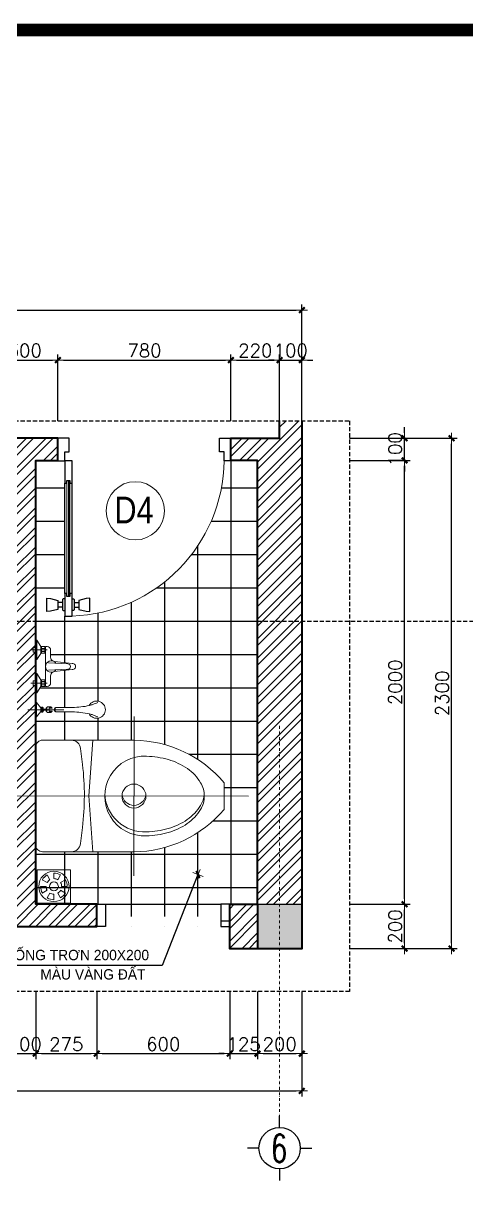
# Model space of a CAD drawing. Header units: millimetres. Extents: x 615730 to 2792744, y 139412 to 597571.
# Drawn here: x 854451 to 862442, y 228594 to 249842 of the extents above; entities that cross this region are included whole.
import ezdxf
from ezdxf.enums import TextEntityAlignment as Align

# ---------------------------------------------------------------- set-up
doc = ezdxf.new("R2010")
doc.units = ezdxf.units.MM
doc.header["$MEASUREMENT"] = 0
doc.header["$PDMODE"] = 34
doc.linetypes.add('DASHDOT', pattern=[1, 0.5, -0.25, 0, -0.25])
doc.linetypes.add('HIDDEN', pattern=[0.375, 0.25, -0.125])
doc.layers.get('0').update_dxf_attribs({"lineweight": 5})
for name, color, linetype, lineweight in [('1', 1, 'Continuous', 40), ('1L', 1, 'Continuous', 9), ('AN_0.20', 2, 'Continuous', 20), ('AN_CUA', 51, 'Continuous', 15), ('CHITIET', 144, 'Continuous', 5), ('NETNGOAITUONG', 1, 'Continuous', 40), ('TIM TRUC', 149, 'DASHDOT', 9), ('TUONG', 6, 'Continuous', 35), ('VATDUNG', 33, 'Continuous', 13), ('VLIEU', 250, 'Continuous', 9)]:
    doc.layers.add(name, color=color, linetype=linetype, lineweight=lineweight)
for name, color, linetype in [('AN_TEXT', 254, 'Continuous'), ('CUA', 132, 'Continuous'), ('DUT', 250, 'HIDDEN'), ('H', 252, 'Continuous'), ('HACH', 250, 'Continuous'), ('NET MANH', 252, 'Continuous'), ('NETCAT', 4, 'Continuous'), ('TEXT', 2, 'Continuous'), ('THBI-VS', 1, 'Continuous')]:
    doc.layers.add(name, color=color, linetype=linetype)
doc.styles.add('CHUHOA', font='')
doc.styles.add('romans', font='romans.shx', dxfattribs={"height": 240})
doc.styles.get('CHUHOA').set_extended_font_data('.VnAvantH')
doc.dimstyles.new('1-50', dxfattribs={"dimtxt": 200, "dimasz": 100, "dimexe": 100, "dimexo": 0, "dimgap": 50, "dimtad": 1, "dimdec": 0, "dimlfac": 0.25, "dimzin": 0, "dimdsep": 46, "dimtxsty": 'romans', "dimblk": ']', "dimcen": 0, "dimdle": 100, "dimclrd": 148, "dimclre": 148, "dimclrt": 2, "dimadec": 0, "dimazin": 0, "dimtfac": 1.111111, "dimtdec": 0, "dimtix": 1, "dimtmove": 2, "dimatfit": 3, "dimldrblk": ']', "dimfxl": 200, "dimtolj": 1, "dimtzin": 0, "dimarcsym": 0})
doc.dimstyles.new('100', dxfattribs={"dimtxt": 200, "dimasz": 100, "dimexe": 100, "dimexo": 0, "dimgap": 50, "dimtad": 1, "dimdec": 0, "dimdsep": 46, "dimtxsty": 'romans', "dimblk": ']', "dimcen": 50, "dimdle": 100, "dimclrd": 148, "dimclre": 148, "dimclrt": 2, "dimadec": 0, "dimazin": 0, "dimtfac": 0.4, "dimtdec": 0, "dimtix": 1, "dimtmove": 2, "dimatfit": 3, "dimldrblk": ']', "dimfxl": 150, "dimtvp": 0.004, "dimtolj": 1, "dimarcsym": 0})
pattern_1 = [(45, (-1879227.68, -928078.7), (-176.776695, 176.776695), []), (45, (-1879227.68, -927953.7), (-176.776695, 176.776695), [])]

# ---------------------------------------------------------------- blocks, each defined once
blk = doc.blocks.new('A$C15981CF1')
at = {"color": 8, "linetype": 'Continuous'}
for p, q in [((81, 101.2), (81, 598.8)), ((97.5, 611.2), (97.5, 88.8)), ((114.1, 101.2), (114.1, 598.7)), ((70.9, 60.7), (50.6, 60.7)), ((124.2, 60.7), (144.5, 60.7)), ((70.9, 40.5), (50.6, 40.5)), ((124.2, 40.5), (144.5, 40.5))]:
    blk.add_line(p, q, dxfattribs=at)
for points in [[(101.2, 740.5), (101.2, 801.3), (50.6, 801.3), (50.6, 700), (81, 700), (81, 740.5)], [(780, 740.5), (780, 801.3), (830.6, 801.3), (830.6, 700), (800.3, 700), (800.3, 740.5)], [(81, 598.8), (90.9, 598.8), (90.9, 611.2), (104.2, 611.2), (104.2, 598.7), (114.1, 598.7), (114.1, 700), (81, 700)], [(50.6, 30.4), (17.6, 21.8), (0, 20.2), (0, 81), (17.6, 79.4), (50.6, 70.9)], [(90.9, 88.8), (90.9, 101.2), (81, 101.2), (81, 0), (114.1, 0), (114.1, 101.3), (104.2, 101.3), (104.2, 88.8)], [(144.5, 30.4), (177.5, 21.8), (195.1, 20.2), (195.1, 81), (177.5, 79.4), (144.5, 70.9)]]:
    blk.add_lwpolyline(points, close=True, dxfattribs=at)
for points in [[(81, 78), (75.9, 78, 0.414214), (70.9, 72.9), (70.9, 29.7, 0.414214), (75.9, 24.6), (81, 24.6)], [(114.1, 78), (119.2, 78, -0.414214), (124.2, 72.9), (124.2, 29.7, -0.414214), (119.2, 24.6), (114.1, 24.6)]]:
    blk.add_lwpolyline(points, format="xyb", dxfattribs=at)
at = {"layer": '1L', "color": 8, "linetype": 'Continuous'}
for p, q in [((90.9, 611.2), (90.9, 88.8)), ((104.2, 611.2), (104.2, 88.8))]:
    blk.add_line(p, q, dxfattribs=at)
at = {"layer": '1L', "color": 8}
blk.add_arc((89.9, 710.1), 710.4, 271.9486, 359.1894, dxfattribs=at)
blk = doc.blocks.new('A$C1697067F')
at = {"layer": 'NETCAT', "color": 8, "linetype": 'Continuous'}
blk.add_blockref('A$C15981CF1', (0, 0), dxfattribs=at)
blk = doc.blocks.new('GA')
at = {"layer": 'VATDUNG', "ltscale": 3}
for p, q in [((0, 35.1), (0, 60)), ((-35.1, 0), (-60, 0)), ((-30.4, 17.5), (-52, 30)), ((-17.5, 30.4), (-30, 52)), ((17.5, 30.4), (30, 52)), ((30.4, 17.5), (52, 30)), ((-30.4, -17.5), (-52, -30)), ((-17.5, -30.4), (-30, -52)), ((0, -35.1), (0, -60)), ((17.5, -30.4), (30, -52)), ((30.4, -17.5), (52, -30)), ((35.1, 0), (60, 0))]:
    blk.add_line(p, q, dxfattribs=at)
blk.add_lwpolyline([(-75, -75), (75, -75), (75, 75), (-75, 75)], close=True, dxfattribs=at)
for radius in [68.4, 20.2]:
    blk.add_circle((0, 0), radius, dxfattribs=at)
for radius, start, end in [(60, 60, 90), (60, 180, 210), (60, 120, 150), (35.1, 180, 210), (35.1, 120, 150), (35.1, 60, 90), (35.1, 0, 30), (60, 0, 30), (60, 240, 270), (35.1, 240, 270), (35.1, 300, 330), (60, 300, 330)]:
    blk.add_arc((0, 0), radius, start, end, dxfattribs=at)
blk = doc.blocks.new('vtt2')
at = {"layer": 'VATDUNG'}
for p, q in [((-10.1, 0), (10.1, 0)), ((10.1, 0), (10.1, -10.1)), ((139.9, 0), (139.9, -10.1)), ((160.1, 0), (139.9, 0)), ((-43.6, -15.6), (-43.6, -11)), ((-43.6, -11), (43.6, -11)), ((-15.7, -33.5), (-43.6, -15.6)), ((-43.6, -15.6), (43.6, -15.6)), ((0, -33.5), (-15.7, -33.5)), ((-14.8, -50.8), (-14.8, -38.7)), ((-13, -36.7), (-13.6, -33.5)), ((-12.8, -36.7), (-9.6, -36.7)), ((10.1, -10.1), (-10.1, -10.1)), ((-9.1, -55.9), (-9.1, -52.7)), ((-6.9, -52.1), (-6.9, -37.3)), ((-4.3, -36.7), (4.3, -36.7)), ((4.3, -52.8), (-4.3, -52.8)), ((0, -33.5), (15.7, -33.5)), ((6.9, -52.1), (6.9, -37.3)), ((9.1, -55.9), (9.1, -52.7)), ((9.6, -36.7), (12.8, -36.7)), ((12.8, -52.8), (9.6, -52.8)), ((13, -36.7), (13.6, -33.5)), ((14.8, -38.7), (14.8, -50.8)), ((15.7, -33.5), (43.6, -15.6)), ((43.6, -15.6), (43.6, -11)), ((106.4, -15.6), (106.4, -11)), ((193.6, -11), (106.4, -11)), ((134.3, -33.5), (106.4, -15.6)), ((193.6, -15.6), (106.4, -15.6)), ((150, -33.5), (134.3, -33.5)), ((135.2, -38.7), (135.2, -50.8)), ((137, -36.7), (136.4, -33.5)), ((140.4, -36.7), (137.2, -36.7)), ((137.2, -52.8), (140.4, -52.8)), ((139.9, -10.1), (160.1, -10.1)), ((140.9, -55.9), (140.9, -52.7)), ((143.1, -52.1), (143.1, -37.3)), ((154.3, -36.7), (145.7, -36.7)), ((145.7, -52.8), (154.3, -52.8)), ((150, -33.5), (165.7, -33.5)), ((156.9, -52.1), (156.9, -37.3)), ((159.1, -55.9), (159.1, -52.7)), ((162.8, -36.7), (159.6, -36.7)), ((163, -36.7), (163.6, -33.5)), ((164.8, -50.8), (164.8, -38.7)), ((165.7, -33.5), (193.6, -15.6)), ((193.6, -15.6), (193.6, -11)), ((237.1, -15.3), (237.1, -11)), ((301.9, -11), (237.1, -11)), ((260.9, -34.8), (237.1, -15.3)), ((301.9, -15.3), (237.1, -15.3)), ((280.5, -36.6), (258.5, -36.6)), ((258.5, -43.3), (258.5, -36.6)), ((258.5, -43.3), (280.5, -43.3)), ((260.9, -34.8), (269.5, -34.8)), ((260.9, -45.1), (269.5, -45.1)), ((265.7, -59.9), (267.2, -47.3)), ((278.1, -34.8), (269.5, -34.8)), ((278.1, -45.1), (269.5, -45.1)), ((273.3, -59.9), (271.8, -47.3)), ((278.1, -34.8), (301.9, -15.3)), ((280.5, -43.3), (280.5, -36.6)), ((301.9, -15.3), (301.9, -11)), ((57.9, -68.1), (62.6, -155.9)), ((92.1, -68.1), (87.4, -155.9)), ((257, -65), (257, -78.4)), ((282, -65), (282, -78.4))]:
    blk.add_line(p, q, dxfattribs=at)
at = {"layer": 'VATDUNG', "linetype": 'Continuous'}
for p, q in [((0, 10.9), (0, -62.4)), ((150, 10.9), (150, -62.4)), ((269.5, -138.3), (269.5, 24)), ((259.5, -43.3), (259.5, -36.6)), ((260.5, -43.3), (260.5, -36.6)), ((261.5, -43.3), (261.5, -36.6)), ((262.5, -43.3), (262.5, -36.6)), ((263.5, -43.3), (263.5, -36.6)), ((264.5, -43.3), (264.5, -36.6)), ((265.5, -43.3), (265.5, -36.6)), ((266.5, -43.3), (266.5, -36.6)), ((267.5, -43.3), (267.5, -36.6)), ((268.5, -43.3), (268.5, -36.6)), ((269.5, -43.3), (269.5, -36.6)), ((270.5, -43.3), (270.5, -36.6)), ((271.5, -43.3), (271.5, -36.6)), ((272.5, -43.3), (272.5, -36.6)), ((273.5, -43.3), (273.5, -36.6)), ((274.5, -43.3), (274.5, -36.6)), ((275.5, -43.3), (275.5, -36.6)), ((276.5, -43.3), (276.5, -36.6)), ((277.5, -43.3), (277.5, -36.6)), ((278.5, -43.3), (278.5, -36.6)), ((279.5, -43.3), (279.5, -36.6)), ((262.9, -85.1), (262.9, -73.3)), ((276.1, -85.1), (276.1, -73.3))]:
    blk.add_line(p, q, dxfattribs=at)
at = {"layer": 'VATDUNG'}
for points in [[(-10.1, -10.1), (-10.1, 0)], [(160.1, -10.1), (160.1, 0)]]:
    blk.add_lwpolyline(points, dxfattribs=at)
for points in [[(-9.6, -52.8), (-12.8, -52.8, -0.414214), (-14.8, -50.8)], [(159.6, -52.8), (162.8, -52.8, 0.414214), (164.8, -50.8)], [(52.9, -94.7, -0.076151), (50, -87.5, 0.253452), (33.2, -78.4), (1.3, -78.4, -0.414214), (-14.7, -62.4), (-14.7, -55.9), (164.7, -55.9), (164.7, -62.4, -0.414214), (148.7, -78.4), (116.8, -78.4, 0.253452), (100, -87.5, -0.076151), (97.1, -94.7)], [(53.1, -96.3), (61.4, -174.7, 1.184895), (88.6, -174.7), (97, -94.9)], [(261.6, -99.8, 0.24616), (259.5, -102.6), (259.5, -176.9, -0.04738), (251, -252.2, 3.957386), (288, -252.2, -0.04738), (279.5, -176.9), (279.5, -102.6, 0.182299), (278.2, -100.3, 0.036518), (277.4, -96.9, 0.144549), (261.6, -96.9, 0.036518), (260.8, -100.3)], [(266, -57.5, 0.018576), (264.5, -57.8, 0.076901), (260.7, -59.4, 0.107156), (257.9, -62.2, 0.146395), (257, -65, 0.146395)], [(269.5, -70.5, 0.063925), (264.5, -71.2, 0.076901), (260.7, -72.8, 0.107156), (257.9, -75.6, 0.146395), (257, -78.4, 0.146395), (257.9, -81.2, 0.107156), (260.7, -83.9, 0.045668), (262.9, -85.1, 0.063925)], [(276.1, -85.1, 0.045668), (278.3, -83.9, 0.107156), (281.1, -81.2, 0.146395), (282, -78.4, 0.146395), (281.1, -75.6, 0.107156), (278.3, -72.8, 0.076901), (274.5, -71.2, 0.063925), (269.5, -70.5, 0.063925)], [(282, -65, 0.146395), (281.1, -62.2, 0.107156), (278.3, -59.4, 0.076901), (274.5, -57.8, 0.018576), (273, -57.5, 0.063925)]]:
    blk.add_lwpolyline(points, format="xyb", dxfattribs=at)
at = {"layer": 'VATDUNG', "linetype": 'Continuous'}
for points in [[(269.5, -72, 0.063925), (264.9, -72.6, 0.076901), (261.5, -74.1, 0.107156), (259.1, -76.4, 0.146395), (258.5, -78.4, 0.146395), (259.1, -80.3, 0.107156), (261.5, -82.7, 0.033209), (262.9, -83.4, 0.063925)], [(276.1, -83.4, 0.033209), (277.5, -82.7, 0.107156), (279.9, -80.3, 0.146395), (280.5, -78.4, 0.146395), (279.9, -76.4, 0.107156), (277.5, -74.1, 0.076901), (274.1, -72.6, 0.063925), (269.5, -72, 0.063925)]]:
    blk.add_lwpolyline(points, format="xyb", dxfattribs=at)
at = {"layer": 'VATDUNG'}
for centre, radius, start, end in [((-12.8, -38.7), 2, 90, 180), ((-22.8, -97.2), 61.9, 75.1734, 77.7048), ((-22.8, 7.7), 61.9, 282.2952, 284.8266), ((8.9, -97.2), 61.9, 102.2952, 104.8266), ((8.9, 7.7), 61.9, 255.1734, 257.7048), ((-8.9, -97.2), 61.9, 75.1734, 77.7048), ((-8.9, 7.7), 61.9, 282.2952, 284.8266), ((22.8, -97.2), 61.9, 102.2952, 104.8266), ((22.8, 7.7), 61.9, 255.1734, 257.7048), ((12.8, -38.7), 2, 0, 90), ((12.8, -50.8), 2, 270, 0), ((137.2, -38.7), 2, 90, 180), ((137.2, -50.8), 2, 180, 270), ((127.2, -97.2), 61.9, 75.1734, 77.7048), ((127.2, 7.7), 61.9, 282.2952, 284.8266), ((158.9, -97.2), 61.9, 102.2952, 104.8266), ((158.9, 7.7), 61.9, 255.1734, 257.7048), ((141.1, -97.2), 61.9, 75.1734, 77.7048), ((141.1, 7.7), 61.9, 282.2952, 284.8266), ((172.8, -97.2), 61.9, 102.2952, 104.8266), ((172.8, 7.7), 61.9, 255.1734, 257.7048), ((162.8, -38.7), 2, 0, 90), ((261.3, -36.3), 1.64, 104.0487, 187.5065), ((261.3, -43.6), 1.64, 172.4935, 255.9513), ((269.1, -43.3), 4.42, 204.1816, 274.5789), ((269.9, -43.3), 4.42, 265.4211, 335.8184), ((277.7, -36.3), 1.64, 352.4935, 75.9513), ((277.7, -43.6), 1.64, 284.0487, 7.5065), ((75, -81.6), 25.7, 346.8148, 193.1852), ((75, -81.6), 25.7, 210.604, 233.5986), ((33.2, -98.4), 20, 6.0147, 10.6781), ((75, -81.6), 25.7, 306.4014, 329.396), ((116.8, -98.4), 20, 169.3219, 173.9853), ((269.5, -126.6), 28, 73.5498, 106.4502), ((268, -60.2), 2.4, 173.0536, 247.3092), ((269.5, -56.7), 6.2, 247.3092, 292.6908), ((271, -60.2), 2.4, 292.6908, 6.9464), ((275.8, -103.2), 3.78, 49.8361, 63.8259), ((75, -155.3), 12.4, 183.071, 356.929), ((31.2, -193.6), 227.5, 340.6929, 344.5981), ((-141.1, -169.6), 400.7, 347.8411, 348.1128), ((680.1, -169.6), 400.7, 191.8872, 192.1589), ((507.8, -193.6), 227.5, 195.4019, 199.3071), ((-23251, 9104.2), 25297.4, 338.19981, 338.25273), ((23790, 9104.2), 25297.4, 201.74727, 201.80019)]:
    blk.add_arc(centre, radius, start, end, dxfattribs=at)
blk = doc.blocks.new(']')
for p, q in [((1, 0), (-1, 0)), ((0, 1), (0, -1))]:
    blk.add_line(p, q)
at = {"color": 9, "const_width": 0.4}
blk.add_lwpolyline([(-0.51, -0.51), (0.51, 0.51)], dxfattribs=at)
blk = doc.blocks.new('*D1653')
at = {"layer": 'DEFPOINTS', "color": 0, "ltscale": 10, "transparency": 16777216}
for p in [(854272, 232398), (854672, 232398), (854672, 231276)]:
    blk.add_point(p, dxfattribs=at)
at = {"layer": 'VLIEU', "color": 148, "lineweight": -2, "ltscale": 10, "transparency": 16777216}
for p, q in [((854272, 232398), (854272, 231176)), ((854672, 232398), (854672, 231176)), ((854172, 231276), (854072, 231276)), ((854272, 231276), (854672, 231276)), ((854772, 231276), (854872, 231276))]:
    blk.add_line(p, q, dxfattribs=at)
at = {"layer": 'VLIEU', "color": 148, "lineweight": -2, "ltscale": 10, "transparency": 16777216, "xscale": 100, "yscale": 100, "zscale": 100}
blk.add_blockref(']', (854272, 231276), dxfattribs=at)
at = {"layer": 'VLIEU', "color": 148, "lineweight": -2, "ltscale": 10, "transparency": 16777216, "xscale": 100, "yscale": 100, "zscale": 100, "rotation": 180}
blk.add_blockref(']', (854672, 231276), dxfattribs=at)
at = {"layer": 'VLIEU', "color": 2, "ltscale": 10, "transparency": 16777216, "insert": (854472, 231446), "char_height": 240, "attachment_point": 5, "style": 'romans'}
blk.add_mtext('\\A1;100', dxfattribs=at)
blk = doc.blocks.new('*D1654')
at = {"layer": 'DEFPOINTS', "color": 0, "ltscale": 10, "transparency": 16777216}
for p in [(854672, 232398), (855772, 232398), (855772, 231276)]:
    blk.add_point(p, dxfattribs=at)
at = {"layer": 'VLIEU', "color": 148, "lineweight": -2, "ltscale": 10, "transparency": 16777216}
for p, q in [((854672, 232398), (854672, 231176)), ((855772, 232398), (855772, 231176)), ((854772, 231276), (855672, 231276))]:
    blk.add_line(p, q, dxfattribs=at)
at = {"layer": 'VLIEU', "color": 148, "lineweight": -2, "ltscale": 10, "transparency": 16777216, "xscale": 100, "yscale": 100, "zscale": 100, "rotation": 180}
blk.add_blockref(']', (854672, 231276), dxfattribs=at)
at = {"layer": 'VLIEU', "color": 148, "lineweight": -2, "ltscale": 10, "transparency": 16777216, "xscale": 100, "yscale": 100, "zscale": 100}
blk.add_blockref(']', (855772, 231276), dxfattribs=at)
at = {"layer": 'VLIEU', "color": 2, "ltscale": 10, "transparency": 16777216, "insert": (855222, 231446), "char_height": 240, "attachment_point": 5, "style": 'romans'}
blk.add_mtext('\\A1;275', dxfattribs=at)
blk = doc.blocks.new('*D1655')
at = {"layer": 'DEFPOINTS', "color": 0, "ltscale": 10, "transparency": 16777216}
for p in [(855772, 232398), (858172, 232398), (858172, 231276)]:
    blk.add_point(p, dxfattribs=at)
at = {"layer": 'VLIEU', "color": 148, "lineweight": -2, "ltscale": 10, "transparency": 16777216}
for p, q in [((855772, 232398), (855772, 231176)), ((858172, 232398), (858172, 231176)), ((855872, 231276), (858072, 231276))]:
    blk.add_line(p, q, dxfattribs=at)
at = {"layer": 'VLIEU', "color": 148, "lineweight": -2, "ltscale": 10, "transparency": 16777216, "xscale": 100, "yscale": 100, "zscale": 100, "rotation": 180}
blk.add_blockref(']', (855772, 231276), dxfattribs=at)
at = {"layer": 'VLIEU', "color": 148, "lineweight": -2, "ltscale": 10, "transparency": 16777216, "xscale": 100, "yscale": 100, "zscale": 100}
blk.add_blockref(']', (858172, 231276), dxfattribs=at)
at = {"layer": 'VLIEU', "color": 2, "ltscale": 10, "transparency": 16777216, "insert": (856972, 231446), "char_height": 240, "attachment_point": 5, "style": 'romans'}
blk.add_mtext('\\A1;600', dxfattribs=at)
blk = doc.blocks.new('*D1656')
at = {"layer": 'DEFPOINTS', "color": 0, "ltscale": 10, "transparency": 16777216}
for p in [(858172, 232398), (858672, 232398), (858672, 231276)]:
    blk.add_point(p, dxfattribs=at)
at = {"layer": 'VLIEU', "color": 148, "lineweight": -2, "ltscale": 10, "transparency": 16777216}
for p, q in [((858172, 232398), (858172, 231176)), ((858672, 232398), (858672, 231176)), ((858072, 231276), (857972, 231276)), ((858172, 231276), (858672, 231276)), ((858772, 231276), (858872, 231276))]:
    blk.add_line(p, q, dxfattribs=at)
at = {"layer": 'VLIEU', "color": 148, "lineweight": -2, "ltscale": 10, "transparency": 16777216, "xscale": 100, "yscale": 100, "zscale": 100}
blk.add_blockref(']', (858172, 231276), dxfattribs=at)
at = {"layer": 'VLIEU', "color": 148, "lineweight": -2, "ltscale": 10, "transparency": 16777216, "xscale": 100, "yscale": 100, "zscale": 100, "rotation": 180}
blk.add_blockref(']', (858672, 231276), dxfattribs=at)
at = {"layer": 'VLIEU', "color": 2, "ltscale": 10, "transparency": 16777216, "insert": (858422, 231446), "char_height": 240, "attachment_point": 5, "style": 'romans'}
blk.add_mtext('\\A1;125', dxfattribs=at)
blk = doc.blocks.new('*D1657')
at = {"layer": 'DEFPOINTS', "color": 0, "ltscale": 10, "transparency": 16777216}
for p in [(858672, 232398), (859472, 232398), (859472, 231276)]:
    blk.add_point(p, dxfattribs=at)
at = {"layer": 'VLIEU', "color": 148, "lineweight": -2, "ltscale": 10, "transparency": 16777216}
for p, q in [((858672, 232398), (858672, 231176)), ((859472, 232398), (859472, 231176)), ((858772, 231276), (859372, 231276))]:
    blk.add_line(p, q, dxfattribs=at)
at = {"layer": 'VLIEU', "color": 148, "lineweight": -2, "ltscale": 10, "transparency": 16777216, "xscale": 100, "yscale": 100, "zscale": 100, "rotation": 180}
blk.add_blockref(']', (858672, 231276), dxfattribs=at)
at = {"layer": 'VLIEU', "color": 148, "lineweight": -2, "ltscale": 10, "transparency": 16777216, "xscale": 100, "yscale": 100, "zscale": 100}
blk.add_blockref(']', (859472, 231276), dxfattribs=at)
at = {"layer": 'VLIEU', "color": 2, "ltscale": 10, "transparency": 16777216, "insert": (859072, 231446), "char_height": 240, "attachment_point": 5, "style": 'romans'}
blk.add_mtext('\\A1;200', dxfattribs=at)
blk = doc.blocks.new('A$C7FCA254A')
at = {"layer": 'VLIEU', "extrusion": (-1.22461e-16, 4.94336e-30, -1)}
for points in [[(-410.4, 570), (-409.8, 0)], [(-557.6, 484.3), (-571.6, 284.8), (-557.2, 85.3)], [(0, 285.4), (-851.7, 284.5)]]:
    blk.add_lwpolyline(points, dxfattribs=at)
for points in [[(-634.1, 85.3), (-409.9, 85.5, 0.218492), (-87, 237.8), (-87.1, 332.8, 0.218492), (-410.3, 484.5), (-634.5, 484.3)], [(-514.6, 277.8, -0.414259), (-365.1, 413.4, -0.060335), (-287.3, 401.1, -0.081386), (-219.1, 369.1, -0.106971), (-171.7, 318.9, -0.116903), (-158.6, 278.1, -0.116903)]]:
    blk.add_lwpolyline(points, format="xyb", dxfattribs=at)
for points in [[(-761.4, 108.9), (-761.8, 460.4, -0.414214), (-738, 484.2), (-634.5, 484.3, -0.379919), (-601.4, 455), (-594.5, 397.1, -0.059314), (-594.2, 172.5), (-601.1, 114.6, -0.379919), (-634.1, 85.3), (-737.6, 85.2, -0.414214)], [(-365.1, 427.6, 1.051391), (-364.8, 142.5, 0.060335), (-287, 154.9, 0.081386), (-218.9, 187, 0.106971), (-171.6, 237.3, 0.136416), (-158.3, 285.3, 0.136416), (-171.7, 333.2, 0.106971), (-219.1, 383.4, 0.081386), (-287.3, 415.4, 0.060335)]]:
    blk.add_lwpolyline(points, format="xyb", close=True, dxfattribs=at)
blk.add_circle((-410.1, 285), 42.8, dxfattribs=at)
blk.add_arc((-410.1, 275.5), 42.8, 6.4388, 173.68, dxfattribs=at)
blk = doc.blocks.new('A$C27AD62B1')
at = {"layer": 'NETCAT', "rotation": 90}
blk.add_blockref('A$C7FCA254A', (570, 0), dxfattribs=at)
blk = doc.blocks.new('*D1659')
at = {"layer": 'DEFPOINTS', "color": 0, "ltscale": 10, "transparency": 16777216}
for p in [(845472, 232398), (859472, 232398), (859472, 230604)]:
    blk.add_point(p, dxfattribs=at)
at = {"layer": 'VLIEU', "color": 148, "lineweight": -2, "ltscale": 10, "transparency": 16777216}
for p, q in [((845472, 232398), (845472, 230504)), ((859472, 232398), (859472, 230504)), ((845572, 230604), (859372, 230604))]:
    blk.add_line(p, q, dxfattribs=at)
at = {"layer": 'VLIEU', "color": 148, "lineweight": -2, "ltscale": 10, "transparency": 16777216, "xscale": 100, "yscale": 100, "zscale": 100, "rotation": 180}
blk.add_blockref(']', (845472, 230604), dxfattribs=at)
at = {"layer": 'VLIEU', "color": 148, "lineweight": -2, "ltscale": 10, "transparency": 16777216, "xscale": 100, "yscale": 100, "zscale": 100}
blk.add_blockref(']', (859472, 230604), dxfattribs=at)
at = {"layer": 'VLIEU', "color": 2, "ltscale": 10, "transparency": 16777216, "insert": (852472, 230774), "char_height": 240, "attachment_point": 5, "style": 'romans'}
blk.add_mtext('\\A1;3500', dxfattribs=at)
blk = doc.blocks.new('tt')
at = {"layer": 'CUA'}
for p, q in [((0, -159), (0, 50)), ((-373, -532), (-582, -532)), ((373, -532), (582, -532)), ((0, -905), (0, -1114))]:
    blk.add_line(p, q, dxfattribs=at)
blk.add_circle((0, -532), 373, dxfattribs=at)
blk = doc.blocks.new('*D1660')
at = {"layer": 'DEFPOINTS', "color": 0, "ltscale": 10, "transparency": 16777216}
for p in [(860334, 233968), (861326, 233968), (860334, 233168)]:
    blk.add_point(p, dxfattribs=at)
at = {"layer": 'VLIEU', "color": 148, "lineweight": -2, "ltscale": 10, "transparency": 16777216}
for p, q in [((860334, 233968), (861426, 233968)), ((861326, 233268), (861326, 233868)), ((860334, 233168), (861426, 233168))]:
    blk.add_line(p, q, dxfattribs=at)
at = {"layer": 'VLIEU', "color": 148, "lineweight": -2, "ltscale": 10, "transparency": 16777216, "xscale": 100, "yscale": 100, "zscale": 100}
for p, rotation in [((861326, 233968), 90), ((861326, 233168), 270)]:
    blk.add_blockref(']', p, dxfattribs=dict(at, rotation=rotation))
at = {"layer": 'VLIEU', "color": 2, "ltscale": 10, "transparency": 16777216, "insert": (861156, 233568), "char_height": 240, "attachment_point": 5, "rotation": 90, "style": 'romans'}
blk.add_mtext('\\A1;200', dxfattribs=at)
blk = doc.blocks.new('*D1661')
at = {"layer": 'DEFPOINTS', "color": 0, "ltscale": 10, "transparency": 16777216}
for p in [(860334, 241968), (861326, 241968), (860334, 233968)]:
    blk.add_point(p, dxfattribs=at)
at = {"layer": 'VLIEU', "color": 148, "lineweight": -2, "ltscale": 10, "transparency": 16777216}
for p, q in [((860334, 241968), (861426, 241968)), ((861326, 234068), (861326, 241868)), ((860334, 233968), (861426, 233968))]:
    blk.add_line(p, q, dxfattribs=at)
at = {"layer": 'VLIEU', "color": 148, "lineweight": -2, "ltscale": 10, "transparency": 16777216, "xscale": 100, "yscale": 100, "zscale": 100}
for p, rotation in [((861326, 241968), 90), ((861326, 233968), 270)]:
    blk.add_blockref(']', p, dxfattribs=dict(at, rotation=rotation))
at = {"layer": 'VLIEU', "color": 2, "ltscale": 10, "transparency": 16777216, "insert": (861156, 237968), "char_height": 240, "attachment_point": 5, "rotation": 90, "style": 'romans'}
blk.add_mtext('\\A1;2000', dxfattribs=at)
blk = doc.blocks.new('*D1662')
at = {"layer": 'DEFPOINTS', "color": 0, "ltscale": 10, "transparency": 16777216}
for p in [(860334, 242368), (861326, 242368), (860334, 241968)]:
    blk.add_point(p, dxfattribs=at)
at = {"layer": 'VLIEU', "color": 148, "lineweight": -2, "ltscale": 10, "transparency": 16777216}
for p, q in [((861326, 242468), (861326, 242568)), ((860334, 242368), (861426, 242368)), ((861326, 241968), (861326, 242368)), ((860334, 241968), (861426, 241968)), ((861326, 241868), (861326, 241768))]:
    blk.add_line(p, q, dxfattribs=at)
at = {"layer": 'VLIEU', "color": 148, "lineweight": -2, "ltscale": 10, "transparency": 16777216, "xscale": 100, "yscale": 100, "zscale": 100}
for p, rotation in [((861326, 242368), 270), ((861326, 241968), 90)]:
    blk.add_blockref(']', p, dxfattribs=dict(at, rotation=rotation))
at = {"layer": 'VLIEU', "color": 2, "ltscale": 10, "transparency": 16777216, "insert": (861156, 242168), "char_height": 240, "attachment_point": 5, "rotation": 90, "style": 'romans'}
blk.add_mtext('\\A1;100', dxfattribs=at)
blk = doc.blocks.new('*D1663')
at = {"layer": 'DEFPOINTS', "color": 0, "ltscale": 10, "transparency": 16777216}
for p in [(860334, 242368), (862175, 242368), (860334, 233168)]:
    blk.add_point(p, dxfattribs=at)
at = {"layer": 'VLIEU', "color": 148, "lineweight": -2, "ltscale": 10, "transparency": 16777216}
for p, q in [((860334, 242368), (862275, 242368)), ((862175, 233268), (862175, 242268)), ((860334, 233168), (862275, 233168))]:
    blk.add_line(p, q, dxfattribs=at)
at = {"layer": 'VLIEU', "color": 148, "lineweight": -2, "ltscale": 10, "transparency": 16777216, "xscale": 100, "yscale": 100, "zscale": 100}
for p, rotation in [((862175, 242368), 90), ((862175, 233168), 270)]:
    blk.add_blockref(']', p, dxfattribs=dict(at, rotation=rotation))
at = {"layer": 'VLIEU', "color": 2, "ltscale": 10, "transparency": 16777216, "insert": (862005, 237768), "char_height": 240, "attachment_point": 5, "rotation": 90, "style": 'romans'}
blk.add_mtext('\\A1;2300', dxfattribs=at)
blk = doc.blocks.new('*D1668')
at = {"layer": 'DEFPOINTS', "color": 0, "ltscale": 10, "transparency": 16777216}
for p in [(855072, 243777), (853872, 242681), (855072, 242681)]:
    blk.add_point(p, dxfattribs=at)
at = {"layer": 'VLIEU', "color": 148, "lineweight": -2, "ltscale": 10, "transparency": 16777216}
for p, q in [((853872, 242681), (853872, 243877)), ((853972, 243777), (854972, 243777)), ((855072, 242681), (855072, 243877))]:
    blk.add_line(p, q, dxfattribs=at)
at = {"layer": 'VLIEU', "color": 148, "lineweight": -2, "ltscale": 10, "transparency": 16777216, "xscale": 100, "yscale": 100, "zscale": 100, "rotation": 180}
blk.add_blockref(']', (853872, 243777), dxfattribs=at)
at = {"layer": 'VLIEU', "color": 148, "lineweight": -2, "ltscale": 10, "transparency": 16777216, "xscale": 100, "yscale": 100, "zscale": 100}
blk.add_blockref(']', (855072, 243777), dxfattribs=at)
at = {"layer": 'VLIEU', "color": 2, "ltscale": 10, "transparency": 16777216, "insert": (854472, 243947), "char_height": 240, "attachment_point": 5, "style": 'romans'}
blk.add_mtext('\\A1;300', dxfattribs=at)
blk = doc.blocks.new('*D1669')
at = {"layer": 'DEFPOINTS', "color": 0, "ltscale": 10, "transparency": 16777216}
for p in [(858192, 243777), (855072, 242681), (858192, 242681)]:
    blk.add_point(p, dxfattribs=at)
at = {"layer": 'VLIEU', "color": 148, "lineweight": -2, "ltscale": 10, "transparency": 16777216}
for p, q in [((855072, 242681), (855072, 243877)), ((855172, 243777), (858092, 243777)), ((858192, 242681), (858192, 243877))]:
    blk.add_line(p, q, dxfattribs=at)
at = {"layer": 'VLIEU', "color": 148, "lineweight": -2, "ltscale": 10, "transparency": 16777216, "xscale": 100, "yscale": 100, "zscale": 100, "rotation": 180}
blk.add_blockref(']', (855072, 243777), dxfattribs=at)
at = {"layer": 'VLIEU', "color": 148, "lineweight": -2, "ltscale": 10, "transparency": 16777216, "xscale": 100, "yscale": 100, "zscale": 100}
blk.add_blockref(']', (858192, 243777), dxfattribs=at)
at = {"layer": 'VLIEU', "color": 2, "ltscale": 10, "transparency": 16777216, "insert": (856632, 243947), "char_height": 240, "attachment_point": 5, "style": 'romans'}
blk.add_mtext('\\A1;780', dxfattribs=at)
blk = doc.blocks.new('*D1670')
at = {"layer": 'DEFPOINTS', "color": 0, "ltscale": 10, "transparency": 16777216}
for p in [(859072, 243777), (858192, 242681), (859072, 242681)]:
    blk.add_point(p, dxfattribs=at)
at = {"layer": 'VLIEU', "color": 148, "lineweight": -2, "ltscale": 10, "transparency": 16777216}
for p, q in [((858192, 242681), (858192, 243877)), ((858292, 243777), (858972, 243777)), ((859072, 242681), (859072, 243877))]:
    blk.add_line(p, q, dxfattribs=at)
at = {"layer": 'VLIEU', "color": 148, "lineweight": -2, "ltscale": 10, "transparency": 16777216, "xscale": 100, "yscale": 100, "zscale": 100, "rotation": 180}
blk.add_blockref(']', (858192, 243777), dxfattribs=at)
at = {"layer": 'VLIEU', "color": 148, "lineweight": -2, "ltscale": 10, "transparency": 16777216, "xscale": 100, "yscale": 100, "zscale": 100}
blk.add_blockref(']', (859072, 243777), dxfattribs=at)
at = {"layer": 'VLIEU', "color": 2, "ltscale": 10, "transparency": 16777216, "insert": (858632, 243947), "char_height": 240, "attachment_point": 5, "style": 'romans'}
blk.add_mtext('\\A1;220', dxfattribs=at)
blk = doc.blocks.new('*D1671')
at = {"layer": 'DEFPOINTS', "color": 0, "ltscale": 10, "transparency": 16777216}
for p in [(859472, 243777), (859072, 242681), (859472, 242681)]:
    blk.add_point(p, dxfattribs=at)
at = {"layer": 'VLIEU', "color": 148, "lineweight": -2, "ltscale": 10, "transparency": 16777216}
for p, q in [((858972, 243777), (858872, 243777)), ((859072, 242681), (859072, 243877)), ((859072, 243777), (859472, 243777)), ((859472, 242681), (859472, 243877)), ((859572, 243777), (859672, 243777))]:
    blk.add_line(p, q, dxfattribs=at)
at = {"layer": 'VLIEU', "color": 148, "lineweight": -2, "ltscale": 10, "transparency": 16777216, "xscale": 100, "yscale": 100, "zscale": 100}
blk.add_blockref(']', (859072, 243777), dxfattribs=at)
at = {"layer": 'VLIEU', "color": 148, "lineweight": -2, "ltscale": 10, "transparency": 16777216, "xscale": 100, "yscale": 100, "zscale": 100, "rotation": 180}
blk.add_blockref(']', (859472, 243777), dxfattribs=at)
at = {"layer": 'VLIEU', "color": 2, "ltscale": 10, "transparency": 16777216, "insert": (859272, 243947), "char_height": 240, "attachment_point": 5, "style": 'romans'}
blk.add_mtext('\\A1;100', dxfattribs=at)
blk = doc.blocks.new('*D1672')
at = {"layer": 'DEFPOINTS', "color": 0, "ltscale": 10, "transparency": 16777216}
for p in [(859472, 244677), (845472, 242681), (859472, 242681)]:
    blk.add_point(p, dxfattribs=at)
at = {"layer": 'VLIEU', "color": 148, "lineweight": -2, "ltscale": 10, "transparency": 16777216}
for p, q in [((845472, 242681), (845472, 244777)), ((859472, 242681), (859472, 244777)), ((845572, 244677), (859372, 244677))]:
    blk.add_line(p, q, dxfattribs=at)
at = {"layer": 'VLIEU', "color": 148, "lineweight": -2, "ltscale": 10, "transparency": 16777216, "xscale": 100, "yscale": 100, "zscale": 100, "rotation": 180}
blk.add_blockref(']', (845472, 244677), dxfattribs=at)
at = {"layer": 'VLIEU', "color": 148, "lineweight": -2, "ltscale": 10, "transparency": 16777216, "xscale": 100, "yscale": 100, "zscale": 100}
blk.add_blockref(']', (859472, 244677), dxfattribs=at)
at = {"layer": 'VLIEU', "color": 2, "ltscale": 10, "transparency": 16777216, "insert": (852472, 244847), "char_height": 240, "attachment_point": 5, "style": 'romans'}
blk.add_mtext('\\A1;3500', dxfattribs=at)

msp = doc.modelspace()

# ---------------------------------------------------------------- hatches: boundary and pattern name
at = {"layer": 'VLIEU', "ltscale": 10}
h = msp.add_hatch(dxfattribs=at)
h.set_pattern_fill('STEEL', color=256, scale=2000, style=0)
h.set_pattern_definition(pattern_1)
h.paths.add_polyline_path([(854671.9, 239171.6), (854671.9, 241967.6), (855071.9, 241967.6), (855071.9, 242367.6), (854271.9, 242367.6), (853871.9, 242367.6), (853871.9, 241967.6), (854271.9, 241967.6), (854271.9, 233967.6), (853171.9, 233967.6), (853171.9, 233567.6), (855771.9, 233567.6), (855771.9, 233967.6), (854671.9, 233967.6), (854671.9, 237345.8), (854670.5, 237345.8), (854670.5, 237604.9), (854671.9, 237604.9), (854671.9, 237779.1), (854670.5, 237779.1), (854670.5, 237913), (854626.5, 237913), (854626.5, 237993.7), (854670.5, 237993.7), (854670.5, 238127.6), (854671.9, 238127.6), (854671.9, 238379.1), (854670.5, 238379.1), (854670.5, 238513), (854626.5, 238513), (854626.5, 238593.7), (854670.5, 238593.7), (854670.5, 238727.6), (854671.9, 238727.6)])
h.paths.add_polyline_path([(859471.9, 242681.4), (859071.9, 242681.4), (859071.9, 242367.6), (858191.9, 242367.6), (858191.9, 241967.6), (858671.9, 241967.6), (858671.9, 233967.6), (859471.9, 233967.6)])
h = msp.add_hatch(dxfattribs=at)
h.set_pattern_fill('STEEL', color=256, scale=2000, style=0)
h.set_pattern_definition(pattern_1)
h.paths.add_polyline_path([(858171.9, 233167.6), (858671.9, 233167.6), (858671.9, 233967.6), (858171.9, 233967.6)])

# ---------------------------------------------------------------- linework, layer by layer
at = {"layer": 'AN_0.20', "color": 3}
msp.add_circle((856467.4, 241059.5), 525, dxfattribs=at)
at = {"layer": 'AN_CUA', "ltscale": 2}
for p, q in [((855931.9, 233967.6), (858011.9, 233967.6)), ((855931.9, 233963.6), (858011.9, 233963.6))]:
    msp.add_line(p, q, dxfattribs=at)
at = {"layer": 'CUA', "color": 3}
for points in [[(855771.9, 233967.6), (855931.9, 233967.6), (855931.9, 233567.6), (855771.9, 233567.6)], [(858171.9, 233967.6), (858011.9, 233967.6), (858011.9, 233567.6), (858171.9, 233567.6)]]:
    msp.add_lwpolyline(points, close=True, dxfattribs=at)
at = {"layer": 'DUT', "color": 2, "ltscale": 300}
msp.add_lwpolyline([(844834, 242681.4), (860334.1, 242681.4), (860334.1, 232397.9), (844834, 232397.9)], close=True, dxfattribs=at)
at = {"layer": 'DUT', "color": 5, "ltscale": 300}
msp.add_lwpolyline([(844607.9, 239071.1), (863013.3, 239071.1)], dxfattribs=at)
at = {"layer": 'H', "const_width": 227.1}
msp.add_lwpolyline([(841213, 218543), (885568.5, 218543), (885568.5, 249728.1), (841213, 249728.1)], close=True, dxfattribs=at)
at = {"layer": 'HACH'}
for p, q in [((858198.5, 233967.6), (858198.5, 241967.6)), ((854671.9, 241471.1), (855193.4, 241471.1)), ((858020.5, 241471.1), (858671.9, 241471.1)), ((854671.9, 240871.1), (855193.4, 240871.1)), ((857835.6, 240871.1), (858671.9, 240871.1)), ((857598.5, 236575), (857598.5, 240434.2)), ((854671.9, 240271.1), (855193.4, 240271.1)), ((857482.1, 240271.1), (858671.9, 240271.1)), ((854671.9, 239671.1), (855193.4, 239671.1)), ((856853.2, 239671.1), (858671.9, 239671.1)), ((856998.5, 236845.8), (856998.5, 239779.3)), ((856398.5, 236924.3), (856398.5, 239413)), ((854671.9, 239071.1), (858671.9, 239071.1)), ((855198.5, 238321.2), (855198.5, 239162.4)), ((855798.5, 237629.2), (855798.5, 239218.9)), ((854940.2, 238471.1), (858671.9, 238471.1)), ((855198.5, 237515.3), (855198.5, 238185.5)), ((854747.8, 237871.1), (858671.9, 237871.1)), ((855198.5, 236925.6), (855198.5, 237435.3)), ((854671.9, 237271.1), (858671.9, 237271.1)), ((855798.5, 236924.9), (855798.5, 237321.5)), ((854671.9, 236671.1), (854672.7, 236671.1)), ((857435.7, 236671.1), (858671.9, 236671.1)), ((854671.9, 236071.1), (854672.1, 236071.1)), ((858071.6, 236071.1), (858671.9, 236071.1)), ((857871.5, 235471.1), (858671.9, 235471.1)), ((857598.5, 233747.6), (857598.5, 235261.1)), ((854671.9, 234871.1), (858671.9, 234871.1)), ((855198.5, 233967.6), (855198.5, 234914.6)), ((855798.5, 233967.6), (855798.5, 234914)), ((856398.5, 233747.6), (856398.5, 234913.4)), ((856998.5, 233747.6), (856998.5, 234991.2)), ((854671.9, 234271.1), (858671.9, 234271.1)), ((856398.5, 233567.6), (856398.5, 233567.6)), ((856998.5, 233567.6), (856998.5, 233567.6)), ((857598.5, 233567.6), (857598.5, 233567.6)), ((858011.9, 233671.1), (858171.9, 233671.1))]:
    msp.add_line(p, q, dxfattribs=at)
at = {"layer": 'NET MANH'}
msp.add_lwpolyline([(858671.9, 233967.6), (859471.9, 233967.6), (859471.9, 233167.6), (858671.9, 233167.6)], close=True, dxfattribs=at)
msp.add_solid([(858671.9, 233167.6), (859471.9, 233167.6), (858671.9, 233967.6), (859471.9, 233967.6)], dxfattribs=at)
at = {"layer": 'NETNGOAITUONG'}
msp.add_line((858671.9, 233967.6), (858671.9, 233167.6), dxfattribs=at)
for points in [[(859471.9, 242681.4), (859471.9, 233167.6), (858171.9, 233167.6), (858171.9, 233967.6), (858671.9, 233967.6), (858671.9, 241967.6), (858191.9, 241967.6), (858191.9, 242367.6), (859071.9, 242367.6), (859071.9, 242681.4)], [(853171.9, 233567.6), (855771.9, 233567.6), (855771.9, 233967.6), (854671.9, 233967.6), (854671.9, 239171.6), (854671.9, 239171.6), (854671.9, 241967.6), (854671.9, 241967.6), (854671.9, 241967.6), (855071.9, 241967.6), (855071.9, 242367.6), (854271.9, 242367.6), (854271.9, 242367.6), (853871.9, 242367.6), (853871.9, 241967.6), (854271.9, 241967.6), (854271.9, 233967.6), (853171.9, 233967.6), (853171.9, 233567.6)]]:
    msp.add_lwpolyline(points, dxfattribs=at)
at = {"layer": 'TIM TRUC', "ltscale": 100}
msp.add_line((859071.9, 237182.1), (859071.9, 230155.3), dxfattribs=at)

# ---------------------------------------------------------------- block references
at = {"layer": '1', "xscale": 4, "yscale": 4, "zscale": 4}
msp.add_blockref('GA', (854997.9, 234289.6), dxfattribs=at)
at = {"layer": 'CHITIET', "xscale": 5.040000000037253, "yscale": 5.040000000037253, "zscale": 5.040000000037253, "rotation": 90}
msp.add_blockref('A$C27AD62B1', (858510.3, 234482.4), dxfattribs=at)
at = {"layer": 'CUA'}
msp.add_blockref('tt', (859071.9, 230105.3), dxfattribs=at)
at = {"layer": 'NETCAT', "linetype": 'Continuous', "xscale": 4, "yscale": 4, "zscale": 4}
msp.add_blockref('A$C1697067F', (854869.4, 239162.4), dxfattribs=at)
at = {"layer": 'THBI-VS', "xscale": -4, "yscale": 4, "zscale": 4, "rotation": 90}
msp.add_blockref('vtt2', (854626.5, 238553.3), dxfattribs=at)

# ---------------------------------------------------------------- texts
at = {"layer": 'AN_TEXT', "ltscale": 2, "insert": (856443.9, 241315.4), "char_height": 482.4, "width": 363.45, "attachment_point": 2, "style": 'romans'}
msp.add_mtext('{\\fVNI-Helve-Condense|b0|i0|c0|p2;D4}', dxfattribs=at)
at = {"layer": 'TEXT', "style": 'CHUHOA'}
for s, p in [('l¸t g¹ch chèng tr¬n 200x200', (852611.5, 232960.2)), ('mµu vµng ®Êt', (854754.3, 232611.6))]:
    msp.add_text(s, height=186.32, dxfattribs=at).set_placement(p)
at = {"layer": 'TUONG', "style": 'romans', "width": 0.7}
msp.add_text('6', height=500, dxfattribs=at).set_placement((859062.6, 229320.5), align=Align.CENTER)

# ---------------------------------------------------------------- dimensions: what is measured, and where the dimension line sits
at = {"layer": 'VLIEU', "ltscale": 10}
for base, p1, p2, picture, middle in [((859472, 244677.1), (845471.7, 242681.4), (859472, 242681.4), '*D1672', (852471.8, 244847.1)), ((855071.9, 243777.4), (853871.9, 242681.4), (855071.9, 242681.4), '*D1668', (854471.9, 243947.4)), ((858191.9, 243777.4), (855071.9, 242681.4), (858191.9, 242681.4), '*D1669', (856631.9, 243947.4)), ((859071.9, 243777.4), (858191.9, 242681.4), (859071.9, 242681.4), '*D1670', (858631.9, 243947.4)), ((859471.9, 243777.4), (859071.9, 242681.4), (859471.9, 242681.4), '*D1671', (859271.9, 243947.4)), ((859471.9, 230603.8), (845471.9, 232397.9), (859471.9, 232397.9), '*D1659', (852471.9, 230773.8)), ((854671.9, 231275.6), (854271.9, 232397.9), (854671.9, 232397.9), '*D1653', (854471.9, 231445.6)), ((855771.9, 231275.6), (854671.9, 232397.9), (855771.9, 232397.9), '*D1654', (855221.9, 231445.6)), ((858171.9, 231275.6), (855771.9, 232397.9), (858171.9, 232397.9), '*D1655', (856971.9, 231445.6)), ((858671.9, 231275.6), (858171.9, 232397.9), (858671.9, 232397.9), '*D1656', (858421.9, 231445.6)), ((859471.9, 231275.6), (858671.9, 232397.9), (859471.9, 232397.9), '*D1657', (859071.9, 231445.6))]:
    dim = msp.add_linear_dim(base=base, p1=p1, p2=p2, dimstyle='1-50', dxfattribs=at)
    dim.commit()
    dim.dimension.update_dxf_attribs({"geometry": picture, "text_midpoint": middle})
for base, p1, p2, picture, middle in [((861325.8, 242367.6), (860334.1, 241967.6), (860334.1, 242367.6), '*D1662', (861155.8, 242167.6)), ((862175.2, 242367.6), (860334.1, 233167.6), (860334.1, 242367.6), '*D1663', (862005.2, 237767.6)), ((861325.8, 241967.6), (860334.1, 233967.6), (860334.1, 241967.6), '*D1661', (861155.8, 237967.6)), ((861325.8, 233967.6), (860334.1, 233167.6), (860334.1, 233967.6), '*D1660', (861155.8, 233567.6))]:
    dim = msp.add_linear_dim(base=base, p1=p1, p2=p2, angle=90, dimstyle='1-50', dxfattribs=at)
    dim.commit()
    dim.dimension.update_dxf_attribs({"geometry": picture, "text_midpoint": middle})

# ---------------------------------------------------------------- leaders
at = {"layer": 'HACH'}
msp.add_leader([(857598.5, 234504.3), (856949.1, 232863.7), (852666.1, 232863.7)], dimstyle='100', override={"dimtad": 0}, dxfattribs=at)

doc.saveas('drawing.dxf')
